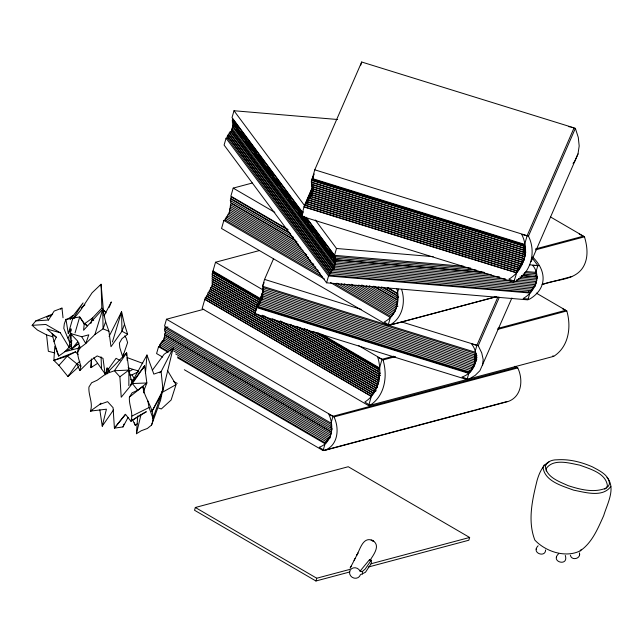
<?xml version="1.0" encoding="UTF-8"?>
<svg xmlns="http://www.w3.org/2000/svg" width="643" height="643" viewBox="0 0 643 643"><rect width="100%" height="100%" fill="white"/><g stroke="black" fill="none" stroke-linecap="round" stroke-linejoin="round"><path stroke-width="0.96" d="M128.841 385.687L128.905 370.063L126.647 352.83L106.352 373.623L97.222 380.206L91.627 382.762L88.943 387.006C88.179 395.156 93.38 403.097 90.406 411.094L106.416 409.205L102.237 426.148L99.834 409.856M107.019 373.961L107.084 367.965L109.503 371.019M558.679 553.695C549.652 561.878 569.079 567.094 565.277 555.423M570.349 555.198C571.547 561.13 581.24 558.727 579.447 552.859M538.119 545.754C530.837 553.02 545.505 558.076 545.602 549.958M126.583 355.764L126.647 352.83L114.406 370.754L106.352 373.623M91.394 358.874L90.96 367.635L97.64 363.295M606.976 477.387C616.324 488.238 607.088 504.016 603.697 515.646C597.869 528.466 592.243 542.612 580.163 550.874C565.519 558.196 545.594 551.63 534.855 540.088C527.413 520.894 532.356 499.523 537.146 480.2C539.991 470.572 545.232 459.552 557.007 459.809C569.224 458.941 581.441 462.02 592.557 466.931C599.308 470.66 609.524 475.097 609.435 484.123L608.214 486.397L604.717 489.162M91.475 359.815L90.96 367.635L92.351 366.381M163.242 387.625L160.549 400.308L151.523 425.095L147.36 428.479L141.267 430.738L136.429 433.728L137.715 416.005M144.209 388.227L143.702 392.881M145.431 373.575L146.966 355.024L153.83 374.113L161.12 371.614L173.152 348.128L164.166 354.229L152.287 370.336M362.556 574.103L362.322 571.523L365.192 569.047L371.188 560.278L369.693 559.442L360.072 571.137A5.626 5.168 28.5 0 0 351.391 568.822A5.626 5.168 28.5 0 0 352.155 577.285A5.626 5.168 28.5 0 0 360.393 574.746L365.473 572.254L371.461 563.18L371.188 560.278M482.571 365.377L483.174 359.429L481.72 352.878L478.223 345.733L471.528 343.892C480.554 355.29 475.949 372.418 461.963 377.039L468.53 379.314L475.241 375.335L479.927 370.681L511.892 297.99M78.84 366.574L67.941 376.549L58.947 365.417L53.859 360.434L54.824 346.239L58.714 356.045L64.887 351.705L69.034 347.292L69.79 342.775L63.786 328.348L64.308 323.823L65.956 319.33L79.7 316.951L84.305 323.437L83.566 330.269L102.719 309.211L105.629 321.757L108.916 331.249L110.982 346.714L121.977 331.241L124.493 324.289L121.559 311.807L109.077 336.418M65.956 319.33L68.303 333.637L70.899 328.927L69.79 342.775L72.008 340.79M536.326 548.656L536.254 549.259M556.541 556.83L556.468 557.433M579.512 554.885L579.584 554.282M106.617 371.574L107.084 367.965L109.278 371.22M528.45 236.158L521.73 234.398C529.687 250.175 524.198 270.245 508.806 279.199L515.348 281.546C530.949 272.479 536.511 252.144 528.45 236.158L575.364 128.351L573.13 127.764M531.094 261.709L578.009 153.902L579.182 145.977L578.298 137.449L575.364 128.351M78.004 354.59L75.617 351.801L53.859 360.434L67.322 356.077L76.847 363.834L79.869 370.577L80.857 366.068C79.009 359.381 75.593 352.509 79.451 345.741L80.142 347.863L77.538 352.324M130.207 385.157L144.587 365.819L146.861 382.979L137.69 390.285L132.096 392.841L129.412 397.085C128.648 405.235 133.848 413.184 130.875 421.181L125.594 414.43L114.406 428.134L113.08 407.686L107.59 401.65L99.536 404.511L90.406 411.094L92.23 410.467M152.761 418.898L161.24 394.898L162.1 391.048M122.789 356.6L123.44 353.73M161.24 394.898L151.949 411.416L163.009 390.124L173.152 348.128L172.163 349.872M151.523 425.095C157.519 411.327 144.265 399.713 142.826 386.443L129.412 397.085M136.429 433.728L141.05 414.454L130.875 421.181L146.347 411.729L141.926 414.004M160.477 346.199L158.564 346.714L156.579 353.562L162.655 357.098M203.815 309.283L166.489 319.233L164.512 326.089L331.024 423.118L333.002 416.262L516.747 367.282L515.011 366.269M160.083 344.833L160.533 343.29L171.368 349.599M167.895 326.99L164.994 327.761L164.544 329.304L331.466 426.582L331.016 428.125M160.959 343.531L161.409 341.988L328.444 439.314L328.894 437.77M164.954 329.554L164.512 331.097L332.093 428.76L331.651 430.304L165.01 333.211L164.568 334.754L331.073 431.783L331.523 430.239M161.94 342.285L162.382 340.742L164.319 340.227M165.138 333.275L165.589 331.732M163.314 341.28L163.764 339.737M228.048 138.382L226.071 138.213L224.094 145.061L326.58 282.807L527.903 299.855L529.88 292.999L528.699 291.416M337.623 119.51L234.004 110.741L232.027 117.589L302.708 212.584M230.266 131.381L229.824 132.924L332.31 270.671L332.752 269.128L230.266 131.381L232.26 131.55M233.578 122.122L233.136 123.665L335.622 261.412L336.064 259.868L484.565 272.439M233.031 125.256L231.689 129.902L334.175 267.649L535.651 284.712L535.209 286.256L332.752 269.128M225.781 219.922L223.868 220.428L221.538 228.49L388.05 325.519L496.195 296.688M252.337 183.006L233.2 188.11L230.869 196.171L288.112 229.519M225.918 218.459L226.368 216.916L318.293 270.486M230.941 200.897L230.499 202.441L295.547 240.345M226.891 217.213L227.341 215.67L315.801 267.215M227.518 215.767L227.96 214.223L313.816 264.249M230.098 208.203L230.54 206.66M228.586 214.577L229.929 209.931M259.547 250.505L215.526 262.24L212.849 271.499L259.684 298.786M368.198 567.062L468.843 540.224L469.639 537.468L348.249 466.73L195.335 507.488L194.54 510.253L315.938 580.991L349.808 571.965M469.253 371.839L467.003 379.595L254.636 313.736L256.613 306.888L263.252 291.359M498.02 296.753L476.913 345.267L474.928 352.123L262.569 286.264L264.546 279.408L273.532 258.743M468.811 373.382L256.444 307.523L256.887 305.98L470.298 372.152L471.93 367.868M476.013 353.256L475.217 355.089L262.505 289.109L262.947 287.566L475.314 353.425L474.872 354.968L475.667 353.144M262.746 294.695L257.931 306.293L262.698 295.33M476.093 354.976L475.298 356.801L262.408 290.773L262.85 289.229M262.577 295.41L258.896 304.903L262.746 295.852M476.905 355.499L474.92 360.064L262.031 294.036L262.931 290.941M262.553 294.213L262.111 295.756L474.992 361.784L476.985 357.211M262.625 295.925L261.283 300.57L262.079 298.746M514.529 280.284L513.749 282.076L301.382 216.225L304.059 206.958L312.08 188.52M304.573 205.246L304.131 206.789L516.498 272.648L516.94 271.105L304.573 205.246L312.128 187.893M524.849 245.096L523.659 247.836L311.292 181.985L313.438 176.423M313.278 176.383L312.104 179.084L524.471 244.935L527.139 235.676L574.054 127.869L361.688 62.009L314.773 169.816L311.847 180.072L524.214 245.931L524.656 244.388L312.289 178.529L314.274 173.964M518.933 268.211L517.744 270.952L305.377 205.101L312.578 188.021M525.395 246.309L523.804 249.966L311.437 184.107L311.879 182.564L524.246 248.423L525.042 246.59M522.012 262.288L518.973 269.256L306.607 203.405L312.723 188.704M525.524 248.431L523.932 252.08L311.566 186.229L312.016 184.686L524.383 250.537L525.572 247.796M522.759 261.09L520.774 265.655L308.407 199.796L312.972 188.785M524.391 258.478L522.003 263.96L309.637 198.1L312.868 190.167M310.175 196.187L310.617 194.644L522.984 260.503L522.542 262.047L310.175 196.187L312.956 189.798M525.403 253.583L524.206 256.324L311.839 190.473L312.289 188.929L524.656 254.781L525.845 252.04M524.567 258.526L523.772 260.351L311.405 194.491L312.763 190.762M360.803 65.096L361.688 62.009M326.58 282.807L328.557 275.96L226.071 138.213M463.788 266.282L334.513 255.335L336.49 248.487L315.287 219.986M329.457 275.204L329.899 273.661L227.413 135.906L226.971 137.449L329.457 275.204L530.772 292.243L531.222 290.7M330.711 272.134L330.261 273.677L227.775 135.93L228.225 134.387L330.711 272.134L532.549 289.213L532.991 287.67M476.238 270.14L334.722 258.156L335.164 256.613L305.795 217.141M484.259 272.407L334.762 259.748L335.212 258.205L329.216 250.151M331.675 270.631L331.225 272.174L228.739 134.419L229.189 132.884L331.675 270.631L533.634 287.71L534.076 286.167M335.019 262.955L335.469 261.412L232.983 123.665L232.533 125.208L335.019 262.955L499.466 276.868M334.175 267.649L335.517 263.003L333.717 260.584M184.332 369.733L323.091 450.59L325.069 443.734L177.637 357.829M326.298 441.701L325.856 443.244L177.556 356.825M327.046 440.318L326.596 441.862L175.7 353.931M331.057 426.333L331.499 424.79L164.994 327.761M327.922 439.016L327.472 440.559L173.538 350.869M330.14 436.677L331.483 432.032L164.97 335.003L163.627 339.649L330.269 436.766L329.827 438.309L162.382 340.742M388.05 325.519L390.381 317.457L330.542 282.59M398.547 289.165L397.382 293.2L387.842 287.638M392.005 315.247L391.555 316.79L334.32 283.434M392.881 313.945L392.431 315.488L336.932 283.145M315.938 580.991L316.734 578.226L349.639 569.457M393.854 312.699L393.403 314.242L341.369 283.917M394.472 311.252L394.03 312.795L344.415 283.893M396.699 303.464L397.559 300.353L373.278 286.207M396.482 305.168L396.032 306.711L397.969 306.197M368.64 405.669L371.316 396.409L204.804 299.381L202.127 308.64L368.64 405.669L553.703 356.351C568.782 346.826 571.514 326.941 566.804 310.963L562.4 308.68M393.516 356.206L382.03 359.268L379.362 368.527L317.787 332.648M298.754 327.166L378.534 373.655L378.984 372.12L304.404 328.653M374.009 391.515L373.567 393.058L207.054 296.029L207.496 294.486L374.009 391.515L375.946 391M374.113 391.145L374.564 389.602L208.051 292.573L207.601 294.116L374.113 391.145L376.051 390.631M290.065 324.337L378.526 375.882L378.968 374.339L296.576 326.331M375.657 388.01L375.207 389.554L208.702 292.525L209.144 290.982L375.657 388.01L377.586 387.496M475.217 355.089L474.775 356.632L475.965 353.891M472.163 367.667L471.263 370.762L258.373 304.75M475.298 356.801L474.397 359.895L475.989 356.238M259.788 301.808L472.685 367.82L473.127 366.277M474.92 360.064L474.478 361.607L476.463 357.042M262.706 296.479L260.319 301.961L260.761 300.418L473.65 366.43L474.992 361.784M513.749 282.076L517.599 270.124M523.659 247.836L524.101 246.293L311.734 180.442M517.744 270.952L518.186 269.417L305.819 203.558M523.804 249.966L524.246 248.423M518.973 269.256L521.409 263.148M519.528 267.351L519.97 265.808L307.603 199.949L307.161 201.492L519.528 267.351L520.717 264.611M523.932 252.08L524.383 250.537M520.774 265.655L521.216 264.112L308.849 198.261M524.511 252.659L312.144 186.8L311.702 188.343L524.069 254.202L525.701 249.918M522.003 263.96L524.037 258.767M524.206 256.324L524.656 254.781M523.772 260.351L524.222 258.808L311.855 192.948M524.784 256.903L524.342 258.446L311.968 192.587L312.418 191.043L524.784 256.903L525.58 255.078M531.922 257.61L537.813 265.527L535.828 272.375L525.966 271.539M532.026 289.173L531.584 290.716L329.899 273.661M536.037 275.196L536.479 273.653L535.281 272.045M536.342 279.994L536.784 278.451M536.19 275.3L537.387 276.908L536.945 278.451L519.841 277.012M535.49 284.688L536.833 280.043L518.403 278.475M68.303 333.637L72.788 318.285M75.038 332.961L79.7 316.951L84.201 324L87.384 325.792M90.84 323.501L92.447 318.052L101.843 308.126L101.072 284.23L92.07 292.814L80.447 310.448L73.881 318.55M112.412 341.996L121.559 311.807L121.977 331.241L127.627 334.304L121.985 338.668L119.381 343.129L119.815 347.686L122.692 356.873L127.595 342.574L126.149 337.985L124.469 335.984M94.923 334.489L102.719 309.211L103.081 328.838L94.923 334.489L85.784 343.499L80.142 347.863L77.699 341.136L70.368 333.452L68.062 338.17M102.792 424.34L102.237 426.148L113.473 410.009M167.389 370.336L176.013 384.659L171.134 400.01L161.313 408.972L158.668 408.072M85.784 343.499L88.798 334.81L81.717 336.723L70.368 333.452L71.678 334.794M125.369 414.253L114.406 428.134L122.99 426.928L123.97 424.099M105.629 321.757L103.081 328.838L108.916 331.249M109.222 307.314L111.343 301.937L104.053 315.874M262.569 286.264L264.128 282.671M262.505 289.109L263.3 287.284M262.408 290.773L263.204 288.948M263.276 290.66L262.481 292.493L474.847 358.352L476.045 355.603M262.031 294.036L263.228 291.295M256.444 307.523L262.802 292.903M311.292 181.985L312.884 178.328M254.636 313.736L256.195 310.143M262.529 296.037L259.346 303.359L471.713 369.219L472.902 366.47M311.437 184.107L312.233 182.282M262.529 297.195L261.733 299.027L474.1 364.886L476.487 359.397M311.566 186.229L312.361 184.396M305.377 205.101L312.932 187.74M311.839 190.473L312.635 188.64M306.607 203.405L308.198 199.748M308.407 199.796L312.611 190.079M301.382 216.225L303.335 211.732M309.637 198.1L311.622 193.535M311.405 194.491L312.996 190.842M478.223 345.733L499.338 297.219M469.76 370.947L468.98 372.739L256.613 306.888M472.058 368.929L472.854 367.105M476.535 358.754L474.55 363.335L262.183 297.468M472.685 367.82L475.466 361.422M473.65 366.43L476.833 359.115M524.069 254.202L525.259 251.461M522.542 262.047L524.133 258.398M574.794 161.184L578.009 153.902M58.714 356.045L54.044 341.666L56.295 337.197L46.931 329.039L60.289 332.777L69.034 347.292L71.703 346.272M369.829 560.664C373.302 555.022 381.203 545.425 372.546 540.474C363.182 536.286 360.201 548.953 356.921 554.997L357.95 552.98L350.154 568.147L351.134 566.218M354.076 560.383L355.097 558.389M52.903 336.828L46.561 334.882L37.415 330.036L32.15 325.326L35.807 320.897L48.522 319.997L54.141 311.091L61.969 308.11L63.03 317.763M100.284 285.725L101.072 284.23L103.451 310.947M143.196 368.439L144.587 365.819L132.402 383.533L121.222 397.245L119.895 376.798L114.406 370.754L128.905 370.063L131.823 382.448L146.966 355.024M122.99 426.928L128.094 417.339M544.299 464.833L543.014 467.252C544.605 481.318 562.336 485.907 573.628 490.151C585.138 492.345 602.812 497.867 610.85 486.405M606.261 487.989L607.418 485.803C605.979 473.119 589.993 468.98 579.809 465.154C569.433 463.169 553.494 458.194 546.245 468.53L546.245 471.038M68.994 374.885L67.941 376.549L76.847 363.834L79.893 361.342M72.956 318.791L83.068 302.917L70.119 319.635M69.034 347.292L71.727 343.137M93.741 357.765L105.066 373.792L106.224 372.16M107.96 369.717L116.061 358.328L120.096 360.514M105.259 374.829L106.384 373.374M573.042 163.394L574.207 161.923M71.043 333.797L71.518 349.39L77.522 341.939M580.163 550.874L581.425 549.339M58.947 365.417L67.322 356.077L75.617 351.801M79.869 370.577L89.007 361.567L97.165 355.917L103.001 358.328L105.066 373.792M70.77 317.666L72.868 315.609L67.282 319.37M99.536 404.511L100.951 403.169M81.331 308.069L84.908 304.798M132.217 419.26L135.335 425.401L137.546 423.536M71.518 349.39L79.033 343.049M159.673 372.779L161.12 371.614L163.009 390.124M549.066 461.923L546.654 463.764L545.433 466.046C546.036 477.21 559.49 481.663 568.139 485.65C580.05 489.5 593.666 493.077 605.802 488.238M60.538 309.203L61.969 308.11M119.895 376.798L128.905 370.063M84.201 324L92.447 318.052L93.685 320.495M396.852 288.868C400.428 301.197 396.152 315.962 384.209 322.022L389.328 325.302C402.365 318.751 405.958 302.379 401.578 289.358M128.68 371.855L132.86 369.339L138.591 370.963M324.337 450.502C338.186 445.623 339.608 428.584 334.03 416.921L328.766 414.108C334.28 425.618 332.873 442.44 319.201 447.255L324.337 450.502L508.083 401.513C521.931 396.635 523.362 379.603 517.776 367.941L515.139 366.534M71.855 347.783L64.887 351.705L79.298 347.943M75.344 345.821L78.824 343.86M161.377 392.849L176.013 384.659M132.008 416.029L149.063 407.509L147.874 400.999M129.958 375.086L131.919 374.885L138.695 371.638M52.694 314.009L35.807 320.897M535.603 248.905L583.458 236.15L550.496 216.948M535.667 249.838L584.479 236.825C587.421 246.59 588.65 257.747 583.273 266.925C574.786 281.023 555.962 278.982 542.451 284.487M398.708 297.01L396.771 297.524L397.213 295.981L381.604 286.882M542.129 284.439L571.796 276.53M389.328 325.302L496.517 296.728M497.835 328.396L565.784 310.28L536.294 293.104M383.051 359.943C387.769 375.922 385.036 395.807 369.958 405.331L364.838 402.012C379.732 392.608 382.424 372.98 377.771 357.211L383.051 359.943L395.493 356.632M497.899 329.337L566.804 310.963M378.534 373.655L380.471 373.141M378.526 375.882L380.455 375.367M334.03 416.921L517.776 367.941M323.091 450.59L352.758 442.681M353.714 442.424L384.345 434.266M385.302 434.009L414.968 426.1M415.925 425.843L475.257 410.025M476.214 409.768L506.837 401.61M370.931 563.782L469.639 537.468M51.753 315.56L46.513 316.702L48.522 319.997M32.15 325.326L45.838 324.458L60.289 332.777M539.051 265.688L532.701 265.366C542.089 276.691 534.663 292.179 523.137 298.513L529.366 299.26C547.394 288.723 546.847 270.695 532.573 256.975M336.49 248.487L433.205 256.67M529.912 264.86L537.813 265.527M335.164 256.613L470.708 268.091M524.527 272.64L536.479 273.653M523.08 274.103L536.527 275.252L536.085 276.795L522.132 275.614M521.441 275.566L537.387 276.908M335.469 261.412L491.099 274.577M505.494 278.974L335.067 264.554L232.581 126.8M516.45 279.906L536.391 281.586M511.024 281.031L334.617 266.106L232.131 128.351M514.014 281.296L535.94 283.137M328.557 275.96L529.88 292.999M360.072 571.137L362.322 571.523M54.792 352.903L48.354 351.295L46.561 334.882M568.653 126.591L569.77 126.88M570.888 127.177L572.005 127.475M314.773 169.816L527.139 235.676M310.079 196.557L522.446 262.416M307.057 201.862L519.423 267.713M304.059 206.958L516.425 272.817M264.546 279.408L361.157 309.371M401.336 321.83L476.913 345.267M128.15 367.748L132.86 369.339M142.754 363.359L127.057 357.548L127.226 360.522M130.682 379.209L133.439 380.383M173.65 381.508L177.211 383.373M579.206 234.052L584.479 236.825M76.847 363.834L80.857 366.068M233.2 188.11L274.826 212.367M287.558 229.704L231.183 196.854L230.741 198.398L289.712 232.766M387.287 287.823L397.695 293.883L397.245 295.426L383.373 287.341M290.548 233.827L230.708 198.952L230.258 200.495L293.57 237.388M378.558 286.915L397.454 297.926L397.012 299.469L374.459 286.328M296.962 241.736L231.046 203.325L230.186 206.443L300.787 247.595M230.604 204.868L298.272 244.316M369.363 285.725L397.141 301.929M366.341 285.781L397.053 303.689L396.61 305.232L361.792 284.953M302.949 250.649L229.969 208.139L229.527 209.682L306.711 254.66M358.746 284.978L396.442 306.96L395.099 311.606L348.273 284.31M229.487 211.475L308.399 257.465M356.101 285.251L395.992 308.511M229.037 213.026L310.553 260.536M351.319 284.278L395.549 310.063M320.021 273.299L225.492 218.218L225.042 219.761L322.175 276.361M223.868 220.428L324.466 279.046M215.526 262.24L263.22 290.033M358.617 345.621L382.03 359.268M260.728 298.746L213.034 270.952L212.584 272.495L260.286 300.289M321.436 334.127L379.539 367.981L379.097 369.524L314.917 332.134M260.174 300.659L212.479 272.865L212.029 274.408L258.864 301.696M313.077 331.483L378.992 369.894L378.542 371.437L306.566 329.489M258.438 301.872L212.471 275.091L212.029 276.635L257.988 303.416M258.422 304.091L212.455 277.31L212.013 278.853L257.112 305.128M257.538 305.811L212.439 279.528L211.997 281.071L257.096 307.354M289.623 324.506L378.952 376.557L378.51 378.1L280.509 320.994M256.661 307.523L212.431 281.755L211.989 283.298L256.219 309.066M280.075 321.17L378.944 378.783L378.502 380.326L273.564 319.177M256.645 309.749L212.415 283.973L211.973 285.516L255.335 310.786M272.254 318.84L378.928 381.002L378.486 382.545L264.008 315.842M255.215 311.148L211.852 285.878L211.41 287.421L254.773 312.683M262.159 315.191L378.365 382.906L377.923 384.45L257.377 314.202M166.489 319.233L333.002 416.262M164.528 336.546L331.032 433.583M164.078 338.097L330.59 435.134M170.491 350.901L159.786 344.672L159.343 346.215L168.884 351.769M158.564 346.714L168.096 352.268M195.335 507.488L316.734 578.226M369.693 559.442L371.292 560.431M552.851 355.796L553.703 356.351M84.305 323.437L87.424 325.551M102.928 309.862L105.275 311.638M56.295 337.197L52.091 333.749L54.044 341.666M101.843 308.126L106.127 312.9M137.69 390.285L132.402 383.533L146.861 382.979L144.048 390.18L142.826 386.443M234.004 110.741L304.686 205.736M306.237 217.334L334.513 255.335M302.797 213.114L232.678 118.867L232.227 120.41L302.355 214.658M238.119 127.708L232.726 120.458L232.276 122.001L334.762 259.748M241.117 131.743L247.105 139.796M248.302 141.404L256.694 152.68M257.899 154.296L263.887 162.349M267.488 167.18L273.476 175.242M276.474 179.268L280.669 184.903M284.865 190.545L290.258 197.795M293.256 201.822L301.045 212.294M304.043 216.321L308.841 222.767M311.839 226.794L318.43 235.651M319.627 237.267L325.623 245.321M303.552 216.273L334.722 258.156M236.624 130.087L242.017 137.337M245.61 142.175L251.011 149.425M254.001 153.452L260.6 162.309M261.797 163.925L270.189 175.201M271.981 177.613L277.382 184.862M280.975 189.701L286.971 197.755M288.168 199.362L294.156 207.424M298.352 213.058L305.546 222.727M306.743 224.335L312.739 232.396M316.332 237.227L322.328 245.28M323.525 246.896L331.322 257.369M131.919 374.885L134.17 378.197M81.717 336.723L85.278 342.655M134.291 422.772L135.335 425.401M149.063 407.509L153.155 418.73M124.493 324.289L127.627 334.304M101.064 356.849L101.53 368.809M70.899 328.927L70.955 330.872M231.842 129.926L231.4 131.469L333.886 269.216L334.328 267.673L231.842 129.926M205.318 297.669L204.868 299.212L371.381 396.241L371.823 394.698L205.318 297.669M206.411 296.077L205.969 297.621L372.482 394.649L372.924 393.106L206.411 296.077M210.229 289.39L209.787 290.933L376.3 387.962L376.742 386.419L210.229 289.39M210.767 287.469L210.325 289.012L376.838 386.041L377.28 384.498L210.767 287.469M372.755 540.45L371.148 540.192L373.704 541.51L372.755 540.45"/></g></svg>
